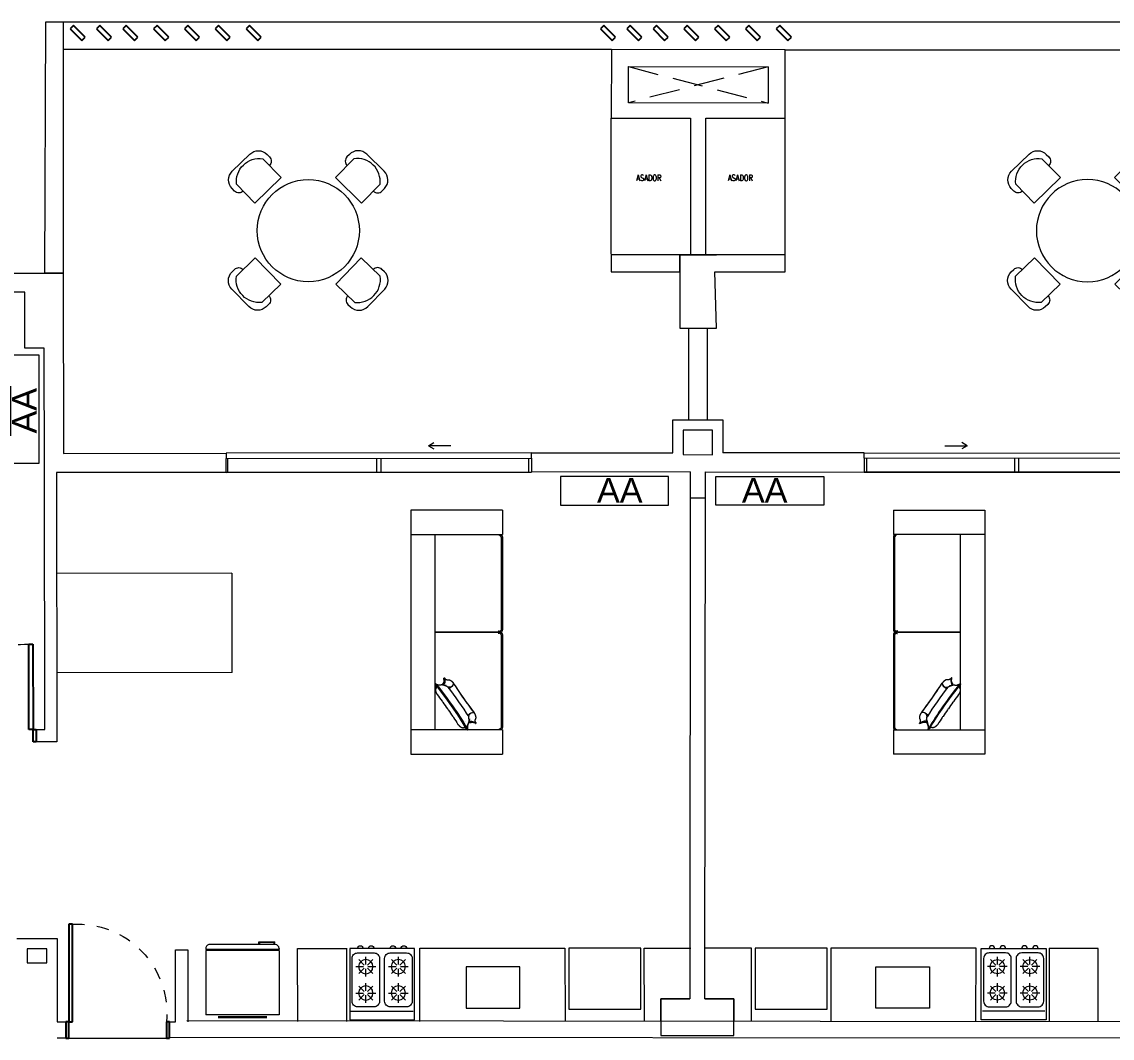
# Model space of a CAD drawing. Header units: millimetres. Extents: x 917 to 1168, y -421 to -23.
# Drawn here: x 1069.17 to 1078.1, y -291.32 to -282.99 of the extents above; entities that cross this region are included whole.
import ezdxf

# ---------------------------------------------------------------- set-up
doc = ezdxf.new("R2010")
doc.units = ezdxf.units.MM
doc.header["$LTSCALE"] = 0.1
for name, pattern in [('CONTINUA', [0]), ('HIDDEN', [0.375, 0.25, -0.125]), ('Trazo', [0.00635, 0.003175, -0.003175])]:
    doc.linetypes.add(name, pattern=pattern)
doc.layers.get('0').update_dxf_attribs({"lineweight": 5})
for name, color, linetype, lineweight in [('A-DOOR', 7, 'Continuous', 5), ('A-DOOR-FRAM', 7, 'Continuous', 5), ('A-GLAZ-CWMG', 7, 'Continuous', 5), ('Arq-Equipamiento', 250, 'Continuous', 5), ('Lavarropa', 7, 'HIDDEN', 5), ('MUEBLES', 250, 'Continuous', 5)]:
    doc.layers.add(name, color=color, linetype=linetype, lineweight=lineweight)
doc.layers.add('A-DOOR-HDLN', color=5, linetype='Trazo', lineweight=5, true_color=0x0000ff)
doc.styles.add('Romans 1.50', font='romans.shx', dxfattribs={"width": 0.8, "height": 0.15})
doc.styles.get("Standard").update_dxf_attribs({"font": 'arial.ttf'})

# ---------------------------------------------------------------- blocks, each defined once
blk = doc.blocks.new('Doors_Sliding_Milgard_Aluminum-Series_2-Panels - PV 2_50 X 2_10-2402500-1-TORRE-ARQ-PB')
at = {"layer": 'A-DOOR', "color": 8}
for p, q in [((1.1916, 0.078), (-1.3084, 0.078)), ((-1.3084, 0.078), (-1.3084, -0.0347)), ((-1.3084, 0.078), (1.1916, 0.078)), ((1.1916, -0.0347), (1.1916, 0.078)), ((-1.3084, -0.0347), (1.1916, -0.0347)), ((0.3474, -0.1382), (0.3914, -0.1128)), ((0.3474, -0.1382), (0.3914, -0.1636)), ((0.5315, -0.1382), (0.3474, -0.1382))]:
    blk.add_line(p, q, dxfattribs=at)
at = {"layer": 'A-DOOR-FRAM', "color": 8}
for p, q in [((-1.2952, 0.078), (-1.2952, -0.0347)), ((-0.0758, 0.078), (-0.0758, -0.0347)), ((-0.0409, 0.078), (-0.0409, -0.0347)), ((1.1709, 0.078), (1.1709, -0.0347))]:
    blk.add_line(p, q, dxfattribs=at)
blk = doc.blocks.new('Cocina 51cm')
at = {"layer": 'MUEBLES', "color": 8}
for p, q in [((-0.255, -0.036), (0, -0.036)), ((0, -0.036), (0.255, -0.036)), ((-0.1908, -0.1273), (-0.1462, -0.1718)), ((-0.1335, -0.1035), (-0.1335, -0.1666)), ((-0.0762, -0.1273), (-0.1207, -0.1718)), ((0.0762, -0.1273), (0.1207, -0.1718)), ((0.1335, -0.1035), (0.1335, -0.1666)), ((0.1908, -0.1273), (0.1462, -0.1718)), ((-0.2145, -0.1846), (-0.1515, -0.1846)), ((-0.1462, -0.1973), (-0.1908, -0.2419)), ((-0.1335, -0.2026), (-0.1335, -0.2656)), ((-0.1207, -0.1973), (-0.0762, -0.2419)), ((-0.1154, -0.1846), (-0.0524, -0.1846)), ((0.0524, -0.1846), (0.1154, -0.1846)), ((0.1207, -0.1973), (0.0762, -0.2419)), ((0.1335, -0.2026), (0.1335, -0.2656)), ((0.1462, -0.1973), (0.1908, -0.2419)), ((0.1515, -0.1846), (0.2145, -0.1846)), ((-0.1908, -0.3433), (-0.1462, -0.3879)), ((-0.1335, -0.3196), (-0.1335, -0.3826)), ((-0.0762, -0.3433), (-0.1207, -0.3879)), ((0.0762, -0.3433), (0.1207, -0.3879)), ((0.1335, -0.3196), (0.1335, -0.3826)), ((0.1908, -0.3433), (0.1462, -0.3879)), ((-0.2145, -0.4006), (-0.1515, -0.4006)), ((-0.1462, -0.4134), (-0.1908, -0.4579)), ((-0.1335, -0.4187), (-0.1335, -0.4817)), ((-0.1207, -0.4134), (-0.0762, -0.4579)), ((-0.1154, -0.4006), (-0.0524, -0.4006)), ((0.0524, -0.4006), (0.1154, -0.4006)), ((0.1207, -0.4134), (0.0762, -0.4579)), ((0.1335, -0.4187), (0.1335, -0.4817)), ((0.1462, -0.4134), (0.1908, -0.4579)), ((0.1515, -0.4006), (0.2145, -0.4006))]:
    blk.add_line(p, q, dxfattribs=at)
blk.add_lwpolyline([(-0.265, 0.036), (0.265, 0.036), (0.265, -0.5492), (-0.265, -0.5492)], close=True, dxfattribs=at)
for points in [[(-0.201, -0.5132), (-0.0659, -0.5132, 0.414214), (-0.0209, -0.4682), (-0.0209, -0.117, 0.414214), (-0.0659, -0.072), (-0.201, -0.072, 0.414214), (-0.246, -0.117), (-0.246, -0.4682, 0.414214)], [(0.0659, -0.5132), (0.201, -0.5132, 0.414214), (0.246, -0.4682), (0.246, -0.117, 0.414214), (0.201, -0.072), (0.0659, -0.072, 0.414214), (0.0209, -0.117), (0.0209, -0.4682, 0.414214)]]:
    blk.add_lwpolyline(points, format="xyb", close=True, dxfattribs=at)
for centre in [(-0.1335, -0.1846), (0.1335, -0.1846), (-0.1335, -0.4006), (0.1335, -0.4006)]:
    blk.add_circle(centre, 0.0585, dxfattribs=at)
for centre in [(-0.1782, -0.5492), (-0.0887, -0.5492), (0.0887, -0.5492), (0.1782, -0.5492)]:
    blk.add_arc(centre, 0.0225, 180, 0, dxfattribs=at)
blk = doc.blocks.new('Vibro_Leather_Designer_Sofa_16294 - Vibro_Leather_Designer_Sofa_16294-2750828-2-TORRE-ARQ- PB _-2_14_')
at = {"layer": 'MUEBLES'}
for p, q in [((-1, -0.725), (-1, 0)), ((-1, 0), (1, 0)), ((-0.8, 0), (-0.8, -0.725)), ((-0.8, 0), (-0.8, -0.2)), ((0.8, -0.2), (0.8, 0)), ((0.8, -0.725), (0.8, 0)), ((1, 0), (1, -0.725)), ((-0.775, -0.2), (-0.8, -0.2)), ((0.4234, -0.2), (-0.775, -0.2)), ((0, -0.2), (0, -0.715)), ((0, -0.715), (0, -0.2)), ((0.4282, -0.2651), (0.3966, -0.2744)), ((0.4233, -0.2036), (0.4328, -0.2272)), ((0.775, -0.2), (0.4247, -0.2)), ((0.4609, -0.2556), (0.461, -0.2555)), ((0.8, -0.2), (0.775, -0.2)), ((0.376, -0.2764), (0.3843, -0.2817)), ((0.4376, -0.2889), (0.4375, -0.2891)), ((0.446, -0.3359), (0.46, -0.3159)), ((0.6785, -0.4675), (0.6638, -0.4884)), ((0.7108, -0.4803), (0.7107, -0.4804)), ((0.7342, -0.447), (0.7342, -0.4468)), ((0.735, -0.5269), (0.7436, -0.5339)), ((0.7364, -0.4807), (0.7385, -0.5138)), ((0.7716, -0.4633), (0.7959, -0.4645)), ((-1, -0.75), (-1, -0.725)), ((-1, -0.75), (-0.8, -0.75)), ((-0.8, -0.725), (-0.8, -0.75)), ((-0.775, -0.74), (-0.025, -0.74)), ((-0.775, -0.74), (-0.025, -0.74)), ((-0.775, -0.75), (-0.025, -0.75)), ((0.025, -0.74), (0.775, -0.74)), ((0.025, -0.74), (0.775, -0.74)), ((0.025, -0.75), (0.775, -0.75)), ((0.8, -0.75), (0.8, -0.725)), ((0.8, -0.75), (1, -0.75)), ((1, -0.725), (1, -0.75))]:
    blk.add_line(p, q, dxfattribs=at)
at = {"layer": 'MUEBLES', "flags": 128}
for points in [[(0.432, -0.2587), (0.4307, -0.2618), (0.4202, -0.2691), (0.403, -0.2727), (0.3758, -0.2714)], [(0.7958, -0.4595), (0.6772, -0.3844), (0.5556, -0.2998), (0.4401, -0.2117), (0.4281, -0.202)], [(0.4376, -0.2889), (0.4367, -0.2769), (0.4364, -0.2761)], [(0.7108, -0.4803), (0.7225, -0.477), (0.7751, -0.4615)], [(0.7484, -0.5323), (0.737, -0.504), (0.7359, -0.4857), (0.7405, -0.4754)], [(-0.7994, -0.7401), (-0.7984, -0.7411), (-0.7973, -0.742), (-0.7962, -0.7428), (-0.7951, -0.7437), (-0.7939, -0.7445), (-0.7927, -0.7452), (-0.7915, -0.7459), (-0.7902, -0.7465), (-0.789, -0.7471), (-0.7877, -0.7476), (-0.7864, -0.7481), (-0.785, -0.7485), (-0.7837, -0.7489), (-0.7823, -0.7492), (-0.7809, -0.7495), (-0.7796, -0.7497), (-0.7782, -0.7499), (-0.7768, -0.75), (-0.7754, -0.75), (-0.775, -0.75)], [(-0.025, -0.75), (-0.0236, -0.75), (-0.0222, -0.7499), (-0.0208, -0.7497), (-0.0194, -0.7496), (-0.018, -0.7493), (-0.0167, -0.749), (-0.0153, -0.7486), (-0.014, -0.7482), (-0.0127, -0.7478), (-0.0114, -0.7472), (-0.0101, -0.7467), (-0.0088, -0.746), (-0.0076, -0.7454), (-0.0064, -0.7447), (-0.0052, -0.7439), (-0.0041, -0.7431), (-0.003, -0.7422), (-0.0019, -0.7413), (-0.0009, -0.7404), (0.0001, -0.7394), (0.0011, -0.7384), (0.002, -0.7373), (0.0028, -0.7362), (0.0037, -0.7351), (0.0045, -0.7339), (0.0052, -0.7327), (0.0059, -0.7315), (0.0065, -0.7302), (0.0071, -0.729), (0.0076, -0.7277), (0.0081, -0.7264), (0.0085, -0.725), (0.0089, -0.7237), (0.0092, -0.7223), (0.0095, -0.7209), (0.0097, -0.7196), (0.0099, -0.7182), (0.01, -0.7168), (0.01, -0.7154), (0.01, -0.715)], [(-0.01, -0.715), (-0.01, -0.7164), (-0.0099, -0.7178), (-0.0097, -0.7192), (-0.0096, -0.7206), (-0.0093, -0.722), (-0.009, -0.7233), (-0.0086, -0.7247), (-0.0082, -0.726), (-0.0078, -0.7273), (-0.0072, -0.7286), (-0.0067, -0.7299), (-0.006, -0.7312), (-0.0054, -0.7324), (-0.0047, -0.7336), (-0.0039, -0.7348), (-0.0031, -0.7359), (-0.0022, -0.737), (-0.0013, -0.7381), (-0.0004, -0.7391), (0.0006, -0.7401), (0.0016, -0.7411), (0.0027, -0.742), (0.0038, -0.7428), (0.0049, -0.7437), (0.0061, -0.7445), (0.0073, -0.7452), (0.0085, -0.7459), (0.0098, -0.7465), (0.011, -0.7471), (0.0123, -0.7476), (0.0136, -0.7481), (0.015, -0.7485), (0.0163, -0.7489), (0.0177, -0.7492), (0.0191, -0.7495), (0.0204, -0.7497), (0.0218, -0.7499), (0.0232, -0.75), (0.0246, -0.75), (0.025, -0.75)], [(0.775, -0.75), (0.7764, -0.75), (0.7778, -0.7499), (0.7792, -0.7497), (0.7806, -0.7496), (0.782, -0.7493), (0.7833, -0.749), (0.7847, -0.7486), (0.786, -0.7482), (0.7873, -0.7478), (0.7886, -0.7472), (0.7899, -0.7467), (0.7912, -0.746), (0.7924, -0.7454), (0.7936, -0.7447), (0.7948, -0.7439), (0.7959, -0.7431), (0.797, -0.7422), (0.7981, -0.7413), (0.7991, -0.7404)]]:
    blk.add_lwpolyline(points, dxfattribs=at)
at = {"layer": 'MUEBLES'}
for centre, start, end in [((-0.775, -0.715), 180, 270), ((-0.775, -0.715), 180, 270), ((-0.025, -0.715), 270, 360), ((-0.025, -0.715), 270, 360), ((0.025, -0.715), 180, 270), ((0.025, -0.715), 180, 270), ((0.775, -0.715), 270, 0), ((0.775, -0.715), 270, 0)]:
    blk.add_arc(centre, 0.025, start, end, dxfattribs=at)
for centre, major_axis, start_param, end_param in [((-0.1021, 0.1104), (-0.5365, 0.3757), 2.796532, 3.143157), ((0.676, -0.2393), (-0.5365, 0.3757), 1.225735, 1.915857), ((0.6792, -0.2347), (-0.5365, 0.3757), 1.258755, 1.881351), ((0.7085, -0.1928), (-0.5775, 0.4044), 1.358079, 1.455316), ((0.7085, -0.1928), (-0.5775, 0.4044), 1.45533, 1.469499), ((0.7085, -0.1928), (-0.5775, 0.4044), 1.469507, 1.562106), ((-0.1315, 0.0685), (-0.5775, 0.4044), 2.928875, 3.35431), ((-0.1315, 0.0685), (-0.5775, 0.4044), 2.928875, 3.24288), ((0.4632, -0.5431), (-0.5775, 0.4044), 4.6111, 4.925107), ((0.4632, -0.5431), (-0.5775, 0.4044), 4.499671, 4.925107), ((0.6466, -0.2812), (-0.5775, 0.4044), 1.358079, 1.783514), ((-0.1315, 0.0685), (-0.5775, 0.4044), 3.247951, 3.35431), ((0.6466, -0.2812), (-0.5775, 0.4044), 1.358079, 1.783514), ((0.7085, -0.1928), (-0.5775, 0.4044), 1.562123, 1.579473), ((0.7085, -0.1928), (-0.5775, 0.4044), 1.579486, 1.672084), ((0.7085, -0.1928), (-0.5775, 0.4044), 1.672097, 1.686267), ((0.7085, -0.1928), (-0.5775, 0.4044), 1.686278, 1.783514), ((0.4632, -0.5431), (-0.5775, 0.4044), 4.499671, 4.61075), ((1.2413, -0.8928), (-0.5775, 0.4044), 6.070468, 6.495903), ((1.2413, -0.8928), (-0.5775, 0.4044), 6.181896, 6.495903), ((1.2413, -0.8928), (-0.5775, 0.4044), 6.070468, 6.176827), ((1.2707, -0.8509), (-0.5365, 0.3757), 6.281621, 6.628246)]:
    blk.add_ellipse(centre, major_axis=major_axis, ratio=0.190809, start_param=start_param, end_param=end_param, dxfattribs=at)
for points, knots in [([(0.4322, -0.2608), (0.4318, -0.2609), (0.4307, -0.2612), (0.429, -0.2615), (0.4273, -0.2619), (0.4258, -0.2622), (0.4248, -0.2624), (0.4242, -0.2626), (0.4238, -0.2627), (0.4234, -0.2628), (0.4229, -0.263), (0.4219, -0.2634), (0.4205, -0.264), (0.4188, -0.265), (0.4171, -0.2662), (0.4154, -0.2674), (0.4136, -0.2687), (0.412, -0.2697), (0.4108, -0.2704), (0.4098, -0.2709), (0.4089, -0.2713), (0.4077, -0.2717), (0.4055, -0.2724), (0.4032, -0.2729), (0.4008, -0.2731), (0.3996, -0.2731), (0.3989, -0.2732), (0.3988, -0.2732)], [-0.5129294, -0.5129294, -0.5129294, -0.5129294, -0.5, -0.4821429, -0.4642857, -0.4464286, -0.4375, -0.4330357, -0.4285714, -0.4241071, -0.4196429, -0.4107143, -0.3928571, -0.375, -0.3571429, -0.3392857, -0.3214286, -0.3035714, -0.2946429, -0.2857143, -0.2767857, -0.2678571, -0.25, -0.2142857, -0.1964286, -0.1785714, -0.1756867, -0.1756867, -0.1756867, -0.1756867]), ([(0.427, -0.2085), (0.4268, -0.2083), (0.4263, -0.2078), (0.4258, -0.2071), (0.4253, -0.2066), (0.425, -0.2062), (0.4248, -0.2058), (0.4245, -0.2055), (0.4244, -0.2053), (0.4242, -0.2051), (0.424, -0.2048), (0.4239, -0.2045), (0.4237, -0.2042), (0.4235, -0.204), (0.4234, -0.2038), (0.4233, -0.2036), (0.4233, -0.2035), (0.4232, -0.2034), (0.4231, -0.2032), (0.423, -0.203), (0.4229, -0.2027), (0.4228, -0.2024), (0.4226, -0.202), (0.4225, -0.2016), (0.4225, -0.2014), (0.4225, -0.2011), (0.4225, -0.2008), (0.4226, -0.2005), (0.4227, -0.2002), (0.4229, -0.2), (0.4232, -0.1998), (0.4234, -0.1997), (0.4237, -0.1997), (0.4239, -0.1997), (0.4242, -0.1997), (0.4245, -0.1998), (0.4249, -0.1999), (0.4251, -0.2001), (0.4253, -0.2002), (0.4254, -0.2002), (0.4255, -0.2003), (0.4256, -0.2003), (0.4258, -0.2004), (0.426, -0.2005), (0.4262, -0.2006), (0.4265, -0.2008), (0.4267, -0.201), (0.427, -0.2012), (0.4271, -0.2013), (0.4272, -0.2013)], [0, 0, 0, 0, 0.0555556, 0.1111111, 0.1388889, 0.1666667, 0.1944444, 0.2083333, 0.2222222, 0.2361111, 0.25, 0.2777778, 0.2916667, 0.3055556, 0.3194444, 0.3263889, 0.3333333, 0.3402778, 0.3472222, 0.3611111, 0.375, 0.3888889, 0.4166667, 0.4305556, 0.4444444, 0.4583333, 0.4722222, 0.4861111, 0.5, 0.5138889, 0.5277778, 0.5416667, 0.5555556, 0.5694444, 0.5833333, 0.6111111, 0.625, 0.6388889, 0.6527778, 0.6597222, 0.6666667, 0.6736111, 0.6805556, 0.6944444, 0.7083333, 0.7222222, 0.75, 0.7638889, 0.7777778, 0.7777778, 0.7777778, 0.7777778]), ([(0.4493, -0.3035), (0.4481, -0.3014), (0.4462, -0.2981), (0.4441, -0.294), (0.4429, -0.2916), (0.4421, -0.2898), (0.4412, -0.288), (0.4402, -0.2857), (0.4392, -0.2834), (0.4383, -0.281), (0.4376, -0.2792), (0.437, -0.2776), (0.4366, -0.2764), (0.4363, -0.2758), (0.4361, -0.2753), (0.436, -0.2748), (0.4358, -0.2741), (0.4354, -0.2729), (0.4349, -0.2713), (0.4343, -0.2694), (0.4336, -0.2668), (0.433, -0.2642), (0.4324, -0.2618), (0.4322, -0.2606), (0.4321, -0.2599), (0.4319, -0.2592), (0.4318, -0.2584), (0.4316, -0.2569), (0.4315, -0.2551), (0.4316, -0.253), (0.4318, -0.2507), (0.4323, -0.2485), (0.4328, -0.2461), (0.4333, -0.2441), (0.4335, -0.2428), (0.4337, -0.242), (0.4337, -0.2414), (0.4338, -0.2409), (0.4339, -0.2401), (0.4341, -0.2388), (0.4342, -0.237), (0.4343, -0.2348), (0.4342, -0.2318), (0.4338, -0.2288), (0.4332, -0.2258), (0.4326, -0.2234), (0.4319, -0.2211), (0.431, -0.2181), (0.4292, -0.2133), (0.4278, -0.21), (0.427, -0.2085)], [0, 0, 0, 0, 0.083333, 0.125, 0.145833, 0.166667, 0.1875, 0.208333, 0.25, 0.270833, 0.291667, 0.3125, 0.322917, 0.328125, 0.333333, 0.338542, 0.34375, 0.354167, 0.375, 0.395833, 0.416667, 0.458333, 0.479167, 0.489583, 0.494792, 0.5, 0.510417, 0.520833, 0.541667, 0.5625, 0.583333, 0.604167, 0.625, 0.645833, 0.65625, 0.661458, 0.666667, 0.671875, 0.677083, 0.6875, 0.708333, 0.729167, 0.75, 0.791667, 0.8125, 0.833333, 0.854167, 0.875, 0.916667, 1, 1, 1, 1]), ([(0.4281, -0.202), (0.4282, -0.2021), (0.4284, -0.2023), (0.4289, -0.2027), (0.4295, -0.2032), (0.43, -0.2037), (0.4302, -0.204)], [0.8406351, 0.8406351, 0.8406351, 0.8406351, 0.8611111, 0.8888889, 0.9444444, 1, 1, 1, 1]), ([(0.4306, -0.2042), (0.4312, -0.2045), (0.4327, -0.2052), (0.4349, -0.206), (0.4369, -0.2067), (0.4384, -0.2071), (0.4397, -0.2074), (0.4406, -0.2076), (0.4412, -0.2077), (0.4416, -0.2078), (0.442, -0.2079), (0.4425, -0.208), (0.4434, -0.2081), (0.4445, -0.2084), (0.4459, -0.2086), (0.4477, -0.2089), (0.4497, -0.209), (0.4516, -0.2088), (0.4527, -0.2086), (0.4536, -0.2084), (0.4545, -0.2081), (0.4556, -0.2077), (0.4571, -0.207), (0.4589, -0.206), (0.4605, -0.205), (0.462, -0.2041), (0.4635, -0.2033), (0.4646, -0.2028), (0.4654, -0.2025), (0.4658, -0.2024), (0.4661, -0.2023), (0.4664, -0.2022), (0.4668, -0.2022), (0.4676, -0.202), (0.4687, -0.2019), (0.4701, -0.2018), (0.4721, -0.2018), (0.4743, -0.2019), (0.4766, -0.2021), (0.4784, -0.2023), (0.48, -0.2025), (0.482, -0.2029), (0.4839, -0.2033), (0.4857, -0.2039), (0.4871, -0.2043), (0.4882, -0.2046), (0.4891, -0.2049), (0.4898, -0.2052), (0.4906, -0.2054), (0.4915, -0.2057), (0.4932, -0.2063), (0.4955, -0.2072), (0.4981, -0.2084), (0.5008, -0.2096), (0.5035, -0.2109), (0.507, -0.2127), (0.5096, -0.2141), (0.5112, -0.2151)], [0.0060984, 0.0060984, 0.0060984, 0.0060984, 0.0357143, 0.0714286, 0.0892857, 0.1071429, 0.125, 0.1339286, 0.1383929, 0.1428571, 0.1473214, 0.1517857, 0.1607143, 0.1785714, 0.1964286, 0.2142857, 0.25, 0.2678571, 0.2767857, 0.2857143, 0.2946429, 0.3035714, 0.3214286, 0.3392857, 0.3571429, 0.375, 0.3928571, 0.4107143, 0.4196429, 0.4241071, 0.4285714, 0.4330357, 0.4375, 0.4464286, 0.4642857, 0.4821429, 0.5, 0.5357143, 0.5535714, 0.5714286, 0.5892857, 0.6071429, 0.6428571, 0.6607143, 0.6785714, 0.6964286, 0.7053571, 0.7142857, 0.7232143, 0.7321429, 0.75, 0.7857143, 0.8214286, 0.8571429, 0.8928571, 0.9285714, 1, 1, 1, 1]), ([(0.3723, -0.2731), (0.3723, -0.2731), (0.3723, -0.2733), (0.3724, -0.2735), (0.3726, -0.2738), (0.3729, -0.2741), (0.3731, -0.2743), (0.3733, -0.2744), (0.3734, -0.2745), (0.3735, -0.2746), (0.3736, -0.2747), (0.3737, -0.2748), (0.3738, -0.2749), (0.374, -0.2751), (0.3743, -0.2753), (0.3746, -0.2755), (0.3748, -0.2757), (0.375, -0.2758), (0.3752, -0.276), (0.3755, -0.2762), (0.3759, -0.2764), (0.3763, -0.2766), (0.3769, -0.277), (0.3776, -0.2773), (0.3782, -0.2776), (0.3785, -0.2778)], [-0.4444444, -0.4444444, -0.4444444, -0.4444444, -0.4305556, -0.4166667, -0.3888889, -0.375, -0.3611111, -0.3472222, -0.3402778, -0.3333333, -0.3263889, -0.3194444, -0.3055556, -0.2916667, -0.2777778, -0.25, -0.2361111, -0.2222222, -0.2083333, -0.1944444, -0.1666667, -0.1388889, -0.1111111, -0.0555556, 0, 0, 0, 0]), ([(0.3785, -0.2778), (0.3807, -0.2793), (0.3832, -0.2818), (0.3853, -0.2851), (0.3863, -0.287), (0.3869, -0.2886), (0.3876, -0.2902), (0.3884, -0.2924), (0.3891, -0.2947), (0.3897, -0.2971), (0.3901, -0.299), (0.3903, -0.3007), (0.3905, -0.3019), (0.3905, -0.3026), (0.3906, -0.3031), (0.3906, -0.3036), (0.3907, -0.3043), (0.3907, -0.3055), (0.3905, -0.3074), (0.3904, -0.3095), (0.3902, -0.3115), (0.3901, -0.3134), (0.3902, -0.3151), (0.3903, -0.3165), (0.3905, -0.3175), (0.3907, -0.3182), (0.3909, -0.3187), (0.3911, -0.3192), (0.3914, -0.3201), (0.3923, -0.3218), (0.3934, -0.3238), (0.3947, -0.3258), (0.3957, -0.3273), (0.3966, -0.3285), (0.3971, -0.3294), (0.3974, -0.3299), (0.3977, -0.3302), (0.3979, -0.3306), (0.3982, -0.331), (0.3988, -0.3319), (0.3996, -0.333), (0.4007, -0.3343), (0.4022, -0.336), (0.4037, -0.3377), (0.4053, -0.3394), (0.4065, -0.3406), (0.4077, -0.3419), (0.4093, -0.3435), (0.4122, -0.3462), (0.4149, -0.3486), (0.4167, -0.3501)], [-1, -1, -1, -1, -0.916667, -0.875, -0.854167, -0.833333, -0.8125, -0.791667, -0.75, -0.729167, -0.708333, -0.6875, -0.677083, -0.671875, -0.666667, -0.661458, -0.65625, -0.645833, -0.625, -0.604167, -0.583333, -0.5625, -0.541667, -0.520833, -0.510417, -0.5, -0.494792, -0.489583, -0.479167, -0.458333, -0.416667, -0.395833, -0.375, -0.354167, -0.34375, -0.338542, -0.333333, -0.328125, -0.322917, -0.3125, -0.291667, -0.270833, -0.25, -0.208333, -0.1875, -0.166667, -0.145833, -0.125, -0.083333, 0, 0, 0, 0]), ([(0.3956, -0.2734), (0.3955, -0.2735), (0.3952, -0.2735), (0.3946, -0.2736), (0.3937, -0.2737), (0.393, -0.2737), (0.3926, -0.2738)], [-0.14285714, -0.14285714, -0.14285714, -0.14285714, -0.13839286, -0.13392857, -0.125, -0.11269248, -0.11269248, -0.11269248, -0.11269248]), ([(0.755, -0.3858), (0.7566, -0.3871), (0.7588, -0.389), (0.7617, -0.3917), (0.7637, -0.3937), (0.7658, -0.3958), (0.7679, -0.398), (0.7695, -0.3998), (0.7706, -0.4012), (0.7712, -0.4019), (0.7717, -0.4025), (0.7721, -0.4031), (0.7727, -0.4039), (0.7735, -0.4049), (0.7744, -0.406), (0.7756, -0.4076), (0.7767, -0.4093), (0.7777, -0.411), (0.7783, -0.4123), (0.7789, -0.4137), (0.7797, -0.4156), (0.7804, -0.4175), (0.7812, -0.4195), (0.7817, -0.4209), (0.782, -0.4221), (0.7823, -0.423), (0.7824, -0.4235), (0.7825, -0.4239), (0.7826, -0.4242), (0.7826, -0.4247), (0.7827, -0.4256), (0.7827, -0.4269), (0.7825, -0.4286), (0.7822, -0.4304), (0.7818, -0.4322), (0.7814, -0.4341), (0.7812, -0.4356), (0.7811, -0.4368), (0.7811, -0.4377), (0.7811, -0.4385), (0.7813, -0.4396), (0.7817, -0.4414), (0.7824, -0.4432), (0.7834, -0.445), (0.7842, -0.4462), (0.7849, -0.4473), (0.7853, -0.448), (0.7856, -0.4484), (0.7857, -0.4488), (0.7859, -0.4491), (0.7862, -0.4495), (0.7866, -0.4502), (0.7872, -0.4513), (0.7881, -0.4525), (0.7893, -0.454), (0.7908, -0.4558), (0.7921, -0.4571), (0.7928, -0.4577)], [-1, -1, -1, -1, -0.9285714, -0.8928571, -0.8571429, -0.8214286, -0.7857143, -0.75, -0.7321429, -0.7232143, -0.7142857, -0.7053571, -0.6964286, -0.6785714, -0.6607143, -0.6428571, -0.6071429, -0.5892857, -0.5714286, -0.5535714, -0.5357143, -0.5, -0.4821429, -0.4642857, -0.4464286, -0.4375, -0.4330357, -0.4285714, -0.4241071, -0.4196429, -0.4107143, -0.3928571, -0.375, -0.3571429, -0.3392857, -0.3214286, -0.3035714, -0.2946429, -0.2857143, -0.2767857, -0.2678571, -0.25, -0.2142857, -0.1964286, -0.1785714, -0.1607143, -0.1517857, -0.1473214, -0.1428571, -0.1383929, -0.1339286, -0.125, -0.1071429, -0.0892857, -0.0714286, -0.0357143, -0.0061272, -0.0061272, -0.0061272, -0.0061272]), ([(0.7415, -0.5319), (0.7404, -0.531), (0.7377, -0.5296), (0.7333, -0.5285), (0.7305, -0.528), (0.7285, -0.5277), (0.7264, -0.5275), (0.7238, -0.5274), (0.7212, -0.5275), (0.7188, -0.5278), (0.717, -0.5281), (0.7156, -0.5286), (0.7146, -0.5289), (0.7141, -0.5291), (0.7136, -0.5293), (0.7132, -0.5294), (0.7126, -0.5297), (0.7116, -0.5302), (0.7101, -0.531), (0.7083, -0.532), (0.7065, -0.5328), (0.7048, -0.5335), (0.703, -0.534), (0.7014, -0.5342), (0.7002, -0.5343), (0.6994, -0.5343), (0.6988, -0.5343), (0.6982, -0.5343), (0.6972, -0.5342), (0.6952, -0.534), (0.6929, -0.5336), (0.6908, -0.5331), (0.6891, -0.5328), (0.6877, -0.5324), (0.6867, -0.5322), (0.6861, -0.532), (0.6857, -0.5319), (0.6852, -0.5318), (0.6847, -0.5316), (0.6836, -0.5313), (0.6822, -0.5309), (0.6806, -0.5304), (0.6785, -0.5296), (0.6765, -0.5288), (0.6745, -0.5279), (0.6729, -0.5272), (0.6713, -0.5265), (0.6691, -0.5255), (0.6654, -0.5236), (0.6624, -0.5219), (0.6605, -0.5208)], [-1, -1, -1, -1, -0.916667, -0.875, -0.854167, -0.833333, -0.8125, -0.791667, -0.75, -0.729167, -0.708333, -0.6875, -0.677083, -0.671875, -0.666667, -0.661458, -0.65625, -0.645833, -0.625, -0.604167, -0.583333, -0.5625, -0.541667, -0.520833, -0.510417, -0.5, -0.494792, -0.489583, -0.479167, -0.458333, -0.416667, -0.395833, -0.375, -0.354167, -0.34375, -0.338542, -0.333333, -0.328125, -0.322917, -0.3125, -0.291667, -0.270833, -0.25, -0.208333, -0.1875, -0.166667, -0.145833, -0.125, -0.083333, 0, 0, 0, 0]), ([(0.79, -0.4627), (0.7875, -0.4617), (0.7836, -0.4611), (0.7789, -0.4616), (0.7762, -0.4621), (0.7741, -0.4626), (0.772, -0.4631), (0.7692, -0.4638), (0.7663, -0.4646), (0.7634, -0.4654), (0.7612, -0.4661), (0.7594, -0.4667), (0.7581, -0.4671), (0.7573, -0.4674), (0.7568, -0.4676), (0.7562, -0.4678), (0.7555, -0.4682), (0.7542, -0.4688), (0.7523, -0.4697), (0.7502, -0.4709), (0.7481, -0.4721), (0.7462, -0.4731), (0.7443, -0.474), (0.7427, -0.4747), (0.7415, -0.4752), (0.7407, -0.4754), (0.74, -0.4756), (0.7394, -0.4757), (0.7382, -0.4759), (0.7359, -0.4763), (0.7331, -0.4766), (0.7304, -0.4767), (0.7283, -0.4767), (0.7266, -0.4768), (0.7254, -0.4769), (0.7247, -0.4769), (0.7242, -0.4769), (0.7237, -0.477), (0.723, -0.477), (0.7218, -0.4771), (0.7202, -0.4771), (0.7182, -0.4771), (0.7156, -0.4769), (0.713, -0.4767), (0.7104, -0.4765), (0.7085, -0.4763), (0.7065, -0.4762), (0.704, -0.4759), (0.6995, -0.4754), (0.6957, -0.4748), (0.6931, -0.4743)], [-1, -1, -1, -1, -0.916667, -0.875, -0.854167, -0.833333, -0.8125, -0.791667, -0.75, -0.729167, -0.708333, -0.6875, -0.677083, -0.671875, -0.666667, -0.661458, -0.65625, -0.645833, -0.625, -0.604167, -0.583333, -0.5625, -0.541667, -0.520833, -0.510417, -0.5, -0.494792, -0.489583, -0.479167, -0.458333, -0.416667, -0.395833, -0.375, -0.354167, -0.34375, -0.338542, -0.333333, -0.328125, -0.322917, -0.3125, -0.291667, -0.270833, -0.25, -0.208333, -0.1875, -0.166667, -0.145833, -0.125, -0.083333, 0, 0, 0, 0]), ([(0.7398, -0.4769), (0.7398, -0.4771), (0.7399, -0.4778), (0.7401, -0.4792), (0.7402, -0.4809), (0.7403, -0.4823), (0.7403, -0.4833), (0.7402, -0.4838), (0.7402, -0.4842), (0.7402, -0.4846), (0.7401, -0.4852), (0.74, -0.4862), (0.7397, -0.4876), (0.7393, -0.4895), (0.7388, -0.4915), (0.7383, -0.4936), (0.7378, -0.4958), (0.7375, -0.4976), (0.7374, -0.4991), (0.7373, -0.5002), (0.7373, -0.5012), (0.7373, -0.5025), (0.7375, -0.5048), (0.7379, -0.5072), (0.7384, -0.5094), (0.7387, -0.5106), (0.7388, -0.5112), (0.7389, -0.5113)], [-0.5035297, -0.5035297, -0.5035297, -0.5035297, -0.5, -0.4821429, -0.4642857, -0.4464286, -0.4375, -0.4330357, -0.4285714, -0.4241071, -0.4196429, -0.4107143, -0.3928571, -0.375, -0.3571429, -0.3392857, -0.3214286, -0.3035714, -0.2946429, -0.2857143, -0.2767857, -0.2678571, -0.25, -0.2142857, -0.1964286, -0.1785714, -0.1750443, -0.1750443, -0.1750443, -0.1750443]), ([(0.7397, -0.5144), (0.7398, -0.5146), (0.7399, -0.5149), (0.7401, -0.5155), (0.7404, -0.5164), (0.7406, -0.5172), (0.7408, -0.5176)], [-0.14285714, -0.14285714, -0.14285714, -0.14285714, -0.13839286, -0.13392857, -0.125, -0.11084487, -0.11084487, -0.11084487, -0.11084487]), ([(0.7481, -0.5362), (0.748, -0.5362), (0.7478, -0.5362), (0.7475, -0.5362), (0.7472, -0.5361), (0.7469, -0.536), (0.7467, -0.5358), (0.7465, -0.5357), (0.7463, -0.5357), (0.7462, -0.5356), (0.7461, -0.5356), (0.746, -0.5355), (0.7458, -0.5354), (0.7456, -0.5353), (0.7453, -0.5351), (0.745, -0.5349), (0.7447, -0.5347), (0.7445, -0.5346), (0.7443, -0.5344), (0.7441, -0.5342), (0.7437, -0.534), (0.7434, -0.5337), (0.7429, -0.5332), (0.7422, -0.5327), (0.7417, -0.5322), (0.7415, -0.5319)], [-0.4444444, -0.4444444, -0.4444444, -0.4444444, -0.4305556, -0.4166667, -0.3888889, -0.375, -0.3611111, -0.3472222, -0.3402778, -0.3333333, -0.3263889, -0.3194444, -0.3055556, -0.2916667, -0.2777778, -0.25, -0.2361111, -0.2222222, -0.2083333, -0.1944444, -0.1666667, -0.1388889, -0.1111111, -0.0555556, 0, 0, 0, 0]), ([(0.7473, -0.5306), (0.7474, -0.5306), (0.7475, -0.5308), (0.7477, -0.5311), (0.7479, -0.5314), (0.7481, -0.5317), (0.7482, -0.5319), (0.7483, -0.5321), (0.7484, -0.5323), (0.7484, -0.5324), (0.7485, -0.5324)], [-0.7777778, -0.7777778, -0.7777778, -0.7777778, -0.7638889, -0.75, -0.7222222, -0.7083333, -0.6944444, -0.6805556, -0.6736111, -0.6666667, -0.6666667, -0.6666667, -0.6666667]), ([(0.7967, -0.4601), (0.7968, -0.4601), (0.7969, -0.4602), (0.7972, -0.4604), (0.7975, -0.4606), (0.7977, -0.4608), (0.7979, -0.461), (0.7981, -0.4611), (0.7982, -0.4612), (0.7983, -0.4613), (0.7983, -0.4614), (0.7985, -0.4615), (0.7986, -0.4616), (0.7989, -0.4618), (0.7991, -0.4621), (0.7993, -0.4624), (0.7995, -0.4626), (0.7995, -0.4628), (0.7994, -0.463), (0.7993, -0.4632), (0.7992, -0.4634), (0.7991, -0.4637), (0.7989, -0.4639), (0.7987, -0.4642), (0.7985, -0.4644), (0.7983, -0.4645), (0.7981, -0.4646), (0.7977, -0.4647), (0.7973, -0.4647), (0.7969, -0.4646), (0.7966, -0.4646), (0.7963, -0.4645), (0.7962, -0.4645), (0.796, -0.4645), (0.7959, -0.4645), (0.7957, -0.4645), (0.7955, -0.4644), (0.7952, -0.4644), (0.7949, -0.4643), (0.7945, -0.4642), (0.7942, -0.4641), (0.7939, -0.4641), (0.7937, -0.464), (0.7933, -0.4639), (0.7929, -0.4638), (0.7924, -0.4636), (0.7917, -0.4634), (0.7909, -0.4631), (0.7903, -0.4628), (0.79, -0.4627)], [-0.7777778, -0.7777778, -0.7777778, -0.7777778, -0.7638889, -0.75, -0.7222222, -0.7083333, -0.6944444, -0.6805556, -0.6736111, -0.6666667, -0.6597222, -0.6527778, -0.6388889, -0.625, -0.6111111, -0.5833333, -0.5694444, -0.5555556, -0.5416667, -0.5277778, -0.5138889, -0.5, -0.4861111, -0.4722222, -0.4583333, -0.4444444, -0.4305556, -0.4166667, -0.3888889, -0.375, -0.3611111, -0.3472222, -0.3402778, -0.3333333, -0.3263889, -0.3194444, -0.3055556, -0.2916667, -0.2777778, -0.25, -0.2361111, -0.2222222, -0.2083333, -0.1944444, -0.1666667, -0.1388889, -0.1111111, -0.0555556, 0, 0, 0, 0]), ([(0.795, -0.459), (0.7952, -0.4591), (0.7954, -0.4592), (0.7957, -0.4594), (0.7958, -0.4595)], [-0.88888889, -0.88888889, -0.88888889, -0.88888889, -0.86111111, -0.84063506, -0.84063506, -0.84063506, -0.84063506])]:
    blk.add_open_spline(points, degree=3, knots=knots, dxfattribs=at)
blk = doc.blocks.new('mesad')
at = {"layer": 'MUEBLES'}
for points in [[(-0.3235, 0.533), (-0.3235, 0.533, 0.414214), (-0.3245, 0.6037), (-0.3454, 0.6241, 0.414214), (-0.4868, 0.6222), (-0.6263, 0.4788, 0.414214), (-0.6244, 0.3374), (-0.6035, 0.3171, 0.414214), (-0.5328, 0.318), (-0.5328, 0.318)], [(0.3235, 0.533), (0.3235, 0.533, -0.414214), (0.3245, 0.6037), (0.3454, 0.6241, -0.414214), (0.4868, 0.6222), (0.6263, 0.4788, -0.414214), (0.6244, 0.3374), (0.6035, 0.3171, -0.414214), (0.5328, 0.318), (0.5328, 0.318)], [(-0.533, -0.3235), (-0.533, -0.3235, 0.414214), (-0.6037, -0.3245), (-0.6241, -0.3454, 0.414214), (-0.6222, -0.4868), (-0.4788, -0.6263, 0.414214), (-0.3374, -0.6244), (-0.3171, -0.6035, 0.414214), (-0.318, -0.5328), (-0.318, -0.5328)], [(0.533, -0.3235), (0.533, -0.3235, -0.414214), (0.6037, -0.3245), (0.6241, -0.3454, -0.414214), (0.6222, -0.4868), (0.4788, -0.6263, -0.414214), (0.3374, -0.6244), (0.3171, -0.6035, -0.414214), (0.318, -0.5328), (0.318, -0.5328)]]:
    blk.add_lwpolyline(points, format="xyb", dxfattribs=at)
for points in [[(-0.5893, 0.3731), (-0.4344, 0.2223), (-0.2251, 0.4372), (-0.3801, 0.5881, 0.490132)], [(0.5893, 0.3731), (0.4344, 0.2223), (0.2251, 0.4372), (0.3801, 0.5881, -0.490132)], [(-0.3731, -0.5893), (-0.2223, -0.4344), (-0.4372, -0.2251), (-0.5881, -0.3801, 0.490132)], [(0.3731, -0.5893), (0.2223, -0.4344), (0.4372, -0.2251), (0.5881, -0.3801, -0.490132)]]:
    blk.add_lwpolyline(points, format="xyb", close=True, dxfattribs=at)
at = {"layer": 'MUEBLES', "ltscale": 1e-05}
blk.add_circle((0, 0), 0.4185, dxfattribs=at)
blk = doc.blocks.new('Family5 - Puerta OPBLAK - Dormitorio-2880729-1-TORRE-ARQ-PB')
at = {"layer": 'A-DOOR', "color": 8, "lineweight": 25}
for p, q in [((-0.35, 0.05), (-0.375, 0.05)), ((-0.375, 0.05), (-0.375, -0.05)), ((-0.35, -0.05), (-0.35, 0.05)), ((0.375, 0.05), (0.35, 0.05)), ((0.35, 0.05), (0.35, -0.05)), ((0.375, -0.05), (0.375, 0.05)), ((-0.375, -0.05), (-0.35, -0.05)), ((0.35, -0.05), (0.315, -0.05)), ((0.315, -0.05), (0.315, -0.75)), ((0.35, -0.75), (0.35, -0.05)), ((0.35, -0.05), (0.375, -0.05)), ((0.315, -0.75), (0.35, -0.75))]:
    blk.add_line(p, q, dxfattribs=at)
at = {"layer": 'A-DOOR-HDLN', "color": 8}
blk.add_arc((0.3017, -0.0967), 0.6534, 175.89838, 271.16402, dxfattribs=at)
blk = doc.blocks.new('Family7 - Puerta OBLAK - Acceso-2885777-1-TORRE-ARQ-PB')
at = {"layer": 'A-DOOR', "color": 8, "lineweight": 25}
for p, q in [((-0.425, -0.0668), (-0.425, 0.0668)), ((-0.425, 0.0668), (-0.4, 0.0668)), ((-0.4, 0.0668), (-0.4, -0.0668)), ((0.4, -0.0668), (0.4, 0.0668)), ((0.4, 0.0668), (0.425, 0.0668)), ((0.425, 0.0668), (0.425, -0.0668)), ((-0.4, -0.0668), (-0.425, -0.0668)), ((-0.4, -0.0667), (-0.3693, -0.0667)), ((-0.4, -0.8667), (-0.4, -0.0667)), ((-0.3693, -0.0667), (-0.3693, -0.8667)), ((0.425, -0.0668), (0.4, -0.0668)), ((-0.3693, -0.8667), (-0.4, -0.8667))]:
    blk.add_line(p, q, dxfattribs=at)
at = {"layer": 'A-DOOR-HDLN', "color": 8}
blk.add_arc((-0.3269, -0.1376), 0.7303, 266.67006, 5.56979, dxfattribs=at)
blk = doc.blocks.new('A$C2F886EFE')
at = {"layer": 'MUEBLES', "color": 8}
for p, q in [((0, 0.0718), (0, 0.5968)), ((0, 0.5968), (0.6, 0.5968)), ((0.0997, 0.6227), (0.4982, 0.6227)), ((0.0997, 0.6134), (0.4982, 0.6134)), ((0.6, 0.0718), (0.6, 0.5968)), ((0, 0.0718), (0.6, 0.0718)), ((0, 0.0618), (0.6, 0.0618)), ((0, 0.0533), (0, 0.0618)), ((0.0059, 0.0618), (0.0059, 0.0718)), ((0.0315, 0.0218), (0.5685, 0.0218)), ((0.0343, 0.0218), (0.0343, 0)), ((0.0401, 0.0218), (0.0401, 0.0059)), ((0.0401, 0.0059), (0.1586, 0.0059)), ((0.1586, 0.0218), (0.1586, 0.0059)), ((0.1645, 0.0218), (0.1645, 0)), ((0.5941, 0.0618), (0.5941, 0.0718)), ((0.6, 0.0533), (0.6, 0.0618)), ((0.1645, 0), (0.0343, 0))]:
    blk.add_line(p, q, dxfattribs=at)
for centre, start, end in [((0.0315, 0.0533), 180, 270), ((0.5685, 0.0533), 270, 0)]:
    blk.add_arc(centre, 0.0315, start, end, dxfattribs=at)
blk = doc.blocks.new('Montante rectangular - 4x15 a 45_-1057363-TORRE1-1 PISO')
at = {"layer": 'A-GLAZ-CWMG', "lineweight": 25}
for p, q in [((-0.1237, -0.0336), (-0.0283, 0.0619)), ((0, 0.0336), (-0.0955, -0.0619)), ((-0.0283, 0.0619), (0, 0.0336)), ((-0.0955, -0.0619), (-0.1237, -0.0336))]:
    blk.add_line(p, q, dxfattribs=at)
blk = doc.blocks.new('Montante rectangular - 4x15 a 45_-1057361-TORRE1-1 PISO')
at = {"layer": 'A-GLAZ-CWMG', "lineweight": 25}
for p, q in [((-0.0619, -0.0336), (0.0336, 0.0619)), ((0.0619, 0.0336), (-0.0336, -0.0619)), ((0.0336, 0.0619), (0.0619, 0.0336)), ((-0.0336, -0.0619), (-0.0619, -0.0336))]:
    blk.add_line(p, q, dxfattribs=at)
blk = doc.blocks.new('T1-1 P-2020')
at = {"color": 8}
for p, q in [((4102.3201, 1292.2123), (4112.7174, 1292.2123)), ((4106.8098, 1291.9852), (4102.3201, 1291.9852)), ((4108.2348, 1291.9837), (4112.7174, 1291.9837)), ((4107.6708, 1289.7033), (4107.6587, 1290.1634))]:
    blk.add_line(p, q, dxfattribs=at)
at = {"color": 8, "lineweight": 5}
for p, q in [((4106.8098, 1291.9852), (4106.8092, 1291.4233)), ((4108.2348, 1291.9837), (4106.8098, 1291.9852)), ((4108.2342, 1291.4219), (4108.2348, 1291.9837)), ((4106.9494, 1291.5482), (4106.9497, 1291.845)), ((4106.9497, 1291.845), (4108.0947, 1291.8439)), ((4108.0947, 1291.8439), (4108.0944, 1291.547)), ((4108.0944, 1291.547), (4106.9494, 1291.5482)), ((4106.8081, 1290.3084), (4106.8092, 1291.4233)), ((4106.8092, 1291.4233), (4107.4592, 1291.4227)), ((4107.4592, 1291.4227), (4107.4581, 1290.3035)), ((4107.5831, 1290.3034), (4107.5842, 1291.4226)), ((4107.5842, 1291.4226), (4108.2342, 1291.4219)), ((4108.2331, 1290.307), (4108.2342, 1291.4219)), ((4107.3712, 1290.3034), (4106.8081, 1290.3034)), ((4106.8081, 1290.3034), (4106.8081, 1290.1634)), ((4107.3712, 1290.3034), (4107.3709, 1289.7034)), ((4107.3709, 1290.3034), (4107.6708, 1290.3033)), ((4107.3711, 1290.1634), (4107.3712, 1290.3034)), ((4107.6587, 1290.3034), (4107.3712, 1290.3034)), ((4107.4581, 1290.3035), (4107.5831, 1290.3034)), ((4108.2331, 1290.3034), (4107.6587, 1290.3034)), ((4108.2331, 1290.1634), (4108.2331, 1290.3034)), ((4106.8081, 1290.1634), (4107.3711, 1290.1634)), ((4107.6587, 1290.1634), (4108.2331, 1290.1634)), ((4101.5361, 1290.1531), (4102.3201, 1290.1531)), ((4102.3201, 1290.1531), (4102.3216, 1288.6766)), ((4102.0052, 1289.9971), (4101.5061, 1289.9971)), ((4102.0057, 1289.5381), (4102.0052, 1289.9971)), ((4107.3709, 1289.7034), (4107.6708, 1289.7033)), ((4107.4425, 1289.7035), (4107.4418, 1288.9519)), ((4107.5968, 1288.9517), (4107.5975, 1289.7033)), ((4102.1647, 1289.5381), (4102.0057, 1289.5381)), ((4102.1657, 1288.5205), (4102.1647, 1289.5381)), ((4102.3216, 1288.6766), (4103.6558, 1288.678)), ((4106.1558, 1288.6805), (4103.6558, 1288.678)), ((4103.6558, 1288.678), (4103.6558, 1288.6347)), ((4106.1558, 1288.6805), (4107.3135, 1288.6816)), ((4106.1558, 1288.6372), (4106.1558, 1288.6805)), ((4108.8817, 1288.6805), (4107.7235, 1288.6816)), ((4108.8817, 1288.6372), (4108.8817, 1288.6805)), ((4108.8817, 1288.6805), (4111.3817, 1288.678)), ((4102.1678, 1286.415), (4102.1657, 1288.5205)), ((4103.6559, 1288.522), (4102.2657, 1288.5206)), ((4102.2657, 1288.5206), (4102.2679, 1286.3151)), ((4107.4561, 1288.5258), (4106.1559, 1288.5245)), ((4107.4563, 1288.5259), (4107.452, 1284.2099)), ((4107.577, 1284.2098), (4107.5813, 1288.5258)), ((4107.5813, 1288.5258), (4108.8815, 1288.5245)), ((4107.5813, 1288.3099), (4107.4561, 1288.31)), ((4103.7007, 1287.6959), (4102.2666, 1287.6931)), ((4103.7007, 1287.6959), (4103.7023, 1286.882)), ((4103.7024, 1286.882), (4102.2682, 1286.8792)), ((4102.0978, 1286.4149), (4102.1678, 1286.415)), ((4102.2679, 1286.3151), (4102.0979, 1286.3149)), ((4101.9402, 1284.7042), (4102.2702, 1284.7046)), ((4102.1853, 1284.6195), (4102.0253, 1284.6193)), ((4102.0253, 1284.6193), (4102.0254, 1284.5043)), ((4102.1854, 1284.5045), (4102.1853, 1284.6195)), ((4102.2702, 1284.7046), (4102.2709, 1284.0206)), ((4104.2395, 1284.6225), (4104.64, 1284.6229)), ((4104.2407, 1284.0225), (4104.2395, 1284.6225)), ((4104.64, 1284.6232), (4104.6406, 1284.0232)), ((4105.24, 1284.6238), (4106.43, 1284.6247)), ((4105.2406, 1284.0238), (4105.24, 1284.6238)), ((4106.43, 1284.6247), (4106.4306, 1284.0247)), ((4107.08, 1284.6254), (4107.46, 1284.6258)), ((4107.0806, 1284.0254), (4107.08, 1284.6254)), ((4107.9574, 1284.6254), (4107.5774, 1284.6258)), ((4107.9568, 1284.0254), (4107.9574, 1284.6254)), ((4108.6074, 1284.6247), (4108.6068, 1284.0247)), ((4109.7974, 1284.6238), (4108.6074, 1284.6247)), ((4109.7968, 1284.0238), (4109.7974, 1284.6238)), ((4110.3974, 1284.6232), (4110.3968, 1284.0232)), ((4110.7979, 1284.6225), (4110.3974, 1284.6229)), ((4110.7967, 1284.0225), (4110.7979, 1284.6225)), ((4103.2396, 1284.6095), (4103.3396, 1284.6097)), ((4103.2407, 1284.0215), (4103.2396, 1284.6095)), ((4103.3396, 1284.6097), (4103.3407, 1284.0216)), ((4102.0254, 1284.5043), (4102.1854, 1284.5045)), ((4106.06, 1284.4724), (4105.62, 1284.4719)), ((4105.62, 1284.4719), (4105.62, 1284.1319)), ((4106.06, 1284.1324), (4106.06, 1284.4724)), ((4108.9774, 1284.1324), (4108.9774, 1284.4724)), ((4108.9774, 1284.4724), (4109.4174, 1284.4719)), ((4109.4174, 1284.4719), (4109.4174, 1284.1319)), ((4107.2145, 1284.2101), (4107.2142, 1283.9101)), ((4107.2143, 1284.0261), (4107.2145, 1284.2101)), ((4107.452, 1284.2099), (4107.2145, 1284.2101)), ((4107.2145, 1284.2101), (4107.452, 1284.2099)), ((4107.8145, 1284.2095), (4107.577, 1284.2098)), ((4107.577, 1284.2098), (4107.8145, 1284.2095)), ((4107.8142, 1283.9095), (4107.8145, 1284.2095)), ((4107.8145, 1284.2095), (4107.8143, 1284.0255)), ((4105.62, 1284.1319), (4106.06, 1284.1324)), ((4109.4174, 1284.1319), (4108.9774, 1284.1324)), ((4102.2709, 1284.0206), (4102.3402, 1284.0206)), ((4103.1902, 1284.0215), (4103.2407, 1284.0215)), ((4111.6967, 1284.0216), (4103.332, 1284.03)), ((4107.2142, 1283.9101), (4107.8142, 1283.9095)), ((4102.3403, 1283.8871), (4102.271, 1283.8871)), ((4102.3653, 1283.8872), (4103.1653, 1283.888)), ((4103.1813, 1283.8967), (4111.8471, 1283.888))]:
    blk.add_line(p, q, dxfattribs=at)
at = {"color": 8, "linetype": 'HIDDEN', "lineweight": 5, "ltscale": 10}
for p, q in [((4108.0947, 1291.8439), (4106.9494, 1291.5482)), ((4106.9497, 1291.845), (4108.0944, 1291.547))]:
    blk.add_line(p, q, dxfattribs=at)
at = {"color": 8}
blk.add_lwpolyline([(4102.3201, 1290.1531), (4102.1701, 1290.1531), (4102.1783, 1292.2123), (4102.3201, 1292.2123)], close=True, dxfattribs=at)
at = {"color": 8, "lineweight": 5}
for points in [[(4107.3135, 1288.6816), (4107.3137, 1288.952), (4107.4418, 1288.9519)], [(4107.5968, 1288.9517), (4107.7237, 1288.9516), (4107.7235, 1288.6816)], [(4107.6384, 1288.6667), (4107.6386, 1288.8667), (4107.3986, 1288.8669), (4107.3984, 1288.6669), (4107.6384, 1288.6667)]]:
    blk.add_lwpolyline(points, dxfattribs=at)
at = {"layer": 'Lavarropa', "color": 8, "linetype": 'CONTINUA', "lineweight": 13}
for points in [[(4107.0512, 1284.6247), (4106.4612, 1284.6247), (4106.4612, 1284.1247), (4107.0512, 1284.1247)], [(4108.5771, 1284.6247), (4107.9871, 1284.6247), (4107.9871, 1284.1247), (4108.5771, 1284.1247)]]:
    blk.add_lwpolyline(points, close=True, dxfattribs=at)
at = {"color": 8, "extrusion": (0, 0, -1)}
for name, p in [('Montante rectangular - 4x15 a 45_-1057363-TORRE1-1 PISO', (-4102.3761, 1292.1205)), ('Montante rectangular - 4x15 a 45_-1057363-TORRE1-1 PISO', (-4102.5917, 1292.1205)), ('Montante rectangular - 4x15 a 45_-1057361-TORRE1-1 PISO', (-4102.8692, 1292.1205)), ('Montante rectangular - 4x15 a 45_-1057361-TORRE1-1 PISO', (-4103.1217, 1292.1205)), ('Montante rectangular - 4x15 a 45_-1057361-TORRE1-1 PISO', (-4103.3742, 1292.1205)), ('Montante rectangular - 4x15 a 45_-1057361-TORRE1-1 PISO', (-4103.6267, 1292.1205)), ('Montante rectangular - 4x15 a 45_-1057361-TORRE1-1 PISO', (-4103.8792, 1292.1205)), ('Montante rectangular - 4x15 a 45_-1057363-TORRE1-1 PISO', (-4106.7199, 1292.1205)), ('Montante rectangular - 4x15 a 45_-1057363-TORRE1-1 PISO', (-4106.9355, 1292.1205)), ('Montante rectangular - 4x15 a 45_-1057361-TORRE1-1 PISO', (-4107.213, 1292.1205)), ('Montante rectangular - 4x15 a 45_-1057361-TORRE1-1 PISO', (-4107.4655, 1292.1205)), ('Montante rectangular - 4x15 a 45_-1057361-TORRE1-1 PISO', (-4107.718, 1292.1205)), ('Montante rectangular - 4x15 a 45_-1057361-TORRE1-1 PISO', (-4107.9705, 1292.1205)), ('Montante rectangular - 4x15 a 45_-1057361-TORRE1-1 PISO', (-4108.223, 1292.1205))]:
    blk.add_blockref(name, p, dxfattribs=at)
at = {"color": 8, "lineweight": 5}
for name, p, rotation in [('mesad', (4104.3272, 1290.5018), 180), ('Doors_Sliding_Milgard_Aluminum-Series_2-Panels - PV 2_50 X 2_10-2402500-1-TORRE-ARQ-PB', (4110.0732, 1288.6013), 179.9427042741019), ('Vibro_Leather_Designer_Sofa_16294 - Vibro_Leather_Designer_Sofa_16294-2750828-2-TORRE-ARQ- PB _-2_14_', (4109.87, 1287.2125), 270), ('A$C2F886EFE', (4104.0879, 1284.6759), 180), ('Cocina 51cm', (4110.1056, 1284.0724), 180.0000005719432)]:
    blk.add_blockref(name, p, dxfattribs=dict(at, rotation=rotation))
for name, p, xscale, rotation in [('mesad', (4110.7103, 1290.5018), -1, 180), ('Doors_Sliding_Milgard_Aluminum-Series_2-Panels - PV 2_50 X 2_10-2402500-1-TORRE-ARQ-PB', (4104.9642, 1288.6013), -1.000000000000005, 180.0572957258981), ('Vibro_Leather_Designer_Sofa_16294 - Vibro_Leather_Designer_Sofa_16294-2750828-2-TORRE-ARQ- PB _-2_14_', (4105.1674, 1287.2125), -1.000000000000005, 90), ('Family5 - Puerta OPBLAK - Dormitorio-2880729-1-TORRE-ARQ-PB', (4101.7229, 1286.3645), -0.9999999999999973, 180.0572957908665), ('Family7 - Puerta OBLAK - Acceso-2885777-1-TORRE-ARQ-PB', (4102.7653, 1283.9543), -1, 180.0572957129355), ('Cocina 51cm', (4104.9318, 1284.0724), -1, 180)]:
    blk.add_blockref(name, p, dxfattribs=dict(at, xscale=xscale, rotation=rotation))
at = {"color": 8, "lineweight": 5, "char_height": 0.05, "attachment_point": 1, "style": 'Romans 1.50'}
for insert in [(4106.9691, 1290.9588), (4107.7187, 1290.9588)]:
    blk.add_mtext_dynamic_manual_height_columns('\\pi0.04514;ASADOR', width=0.31124, gutter_width=0.375, heights=[0], dxfattribs=dict(at, insert=insert))

msp = doc.modelspace()

# ---------------------------------------------------------------- linework, layer by layer
at = {"color": 8, "lineweight": 5}
for points in [[(1074.503, -286.5243), (1074.5033, -286.2543), (1074.9133, -286.2547), (1074.913, -286.5247)], [(1074.828, -286.5396), (1074.8282, -286.3396), (1074.5882, -286.3394), (1074.588, -286.5394)]]:
    msp.add_lwpolyline(points, dxfattribs=at)
at = {"layer": 'Arq-Equipamiento', "color": 8, "linetype": 'CONTINUA', "lineweight": 13}
for points in [[(1069.3134, -285.7237), (1069.077, -285.7237), (1069.077, -286.6086), (1069.3134, -286.6086)], [(1073.5833, -286.9542), (1074.4684, -286.9542), (1074.4684, -286.7187), (1073.5833, -286.7187)], [(1075.7411, -286.9542), (1074.856, -286.9542), (1074.856, -286.7187), (1075.7411, -286.7187)]]:
    msp.add_lwpolyline(points, close=True, dxfattribs=at)

# ---------------------------------------------------------------- block references
at = {"color": 2}
msp.add_blockref('T1-1 P-2020', (-3032.8104, -1575.2063), dxfattribs=at)

# ---------------------------------------------------------------- texts
at = {"color": 8, "insert": (1069.0909, -286.3662), "char_height": 0.2, "attachment_point": 1, "rotation": 90}
msp.add_mtext_dynamic_manual_height_columns('AA', width=1, gutter_width=12.5, heights=[0], dxfattribs=at)
at = {"color": 8, "char_height": 0.2}
for insert, attachment_point in [((1074.255, -286.7317), 3), ((1075.0693, -286.7317), 1)]:
    msp.add_mtext_dynamic_manual_height_columns('AA', width=1, gutter_width=12.5, heights=[0], dxfattribs=dict(at, insert=insert, attachment_point=attachment_point))

doc.saveas('drawing.dxf')
